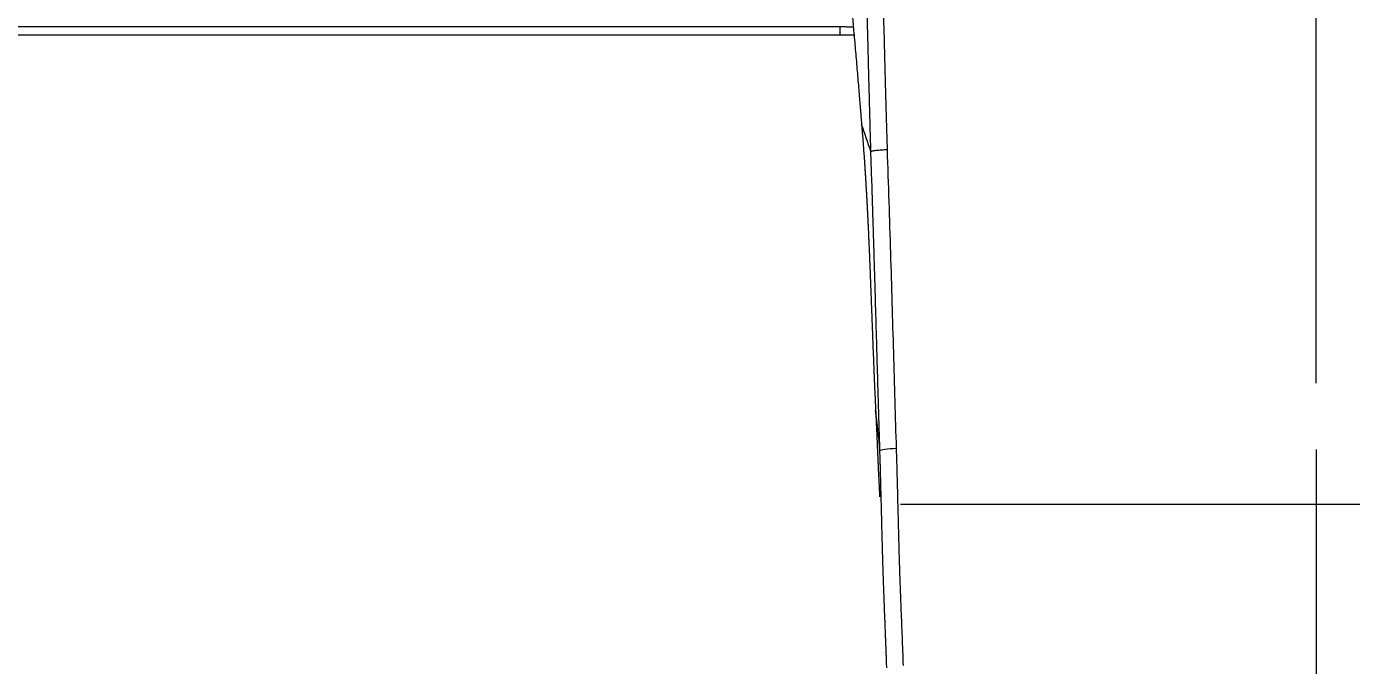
# Model space of a CAD drawing. Extents: x 3349 to 5808, y -3 to 827.
# Drawn here: x 3700.6 to 3780.2, y 187.7 to 226.2 of the extents above; entities that cross this region are included whole.
import ezdxf

# ---------------------------------------------------------------- set-up
doc = ezdxf.new("R2010")
doc.units = 0
doc.header["$LTSCALE"] = 4
doc.header["$MEASUREMENT"] = 0
doc.header["$PDMODE"] = 3
doc.header["$PDSIZE"] = -10
doc.linetypes.add('CENTER2', pattern=[28.575, 19.05, -3.175, 3.175, -3.175])
doc.layers.get('0').update_dxf_attribs({"linetype": 'CONTINUOUS'})
doc.layers.get('DEFPOINTS').update_dxf_attribs({"linetype": 'CONTINUOUS'})
doc.layers.add('1', color=7, linetype='CONTINUOUS')
doc.layers.add('Cneter', color=1, linetype='CENTER2', lineweight=13)
doc.styles.add('Daelim Dimension', font='NanumGothic.ttf')
doc.dimstyles.new('DEFAULT', dxfattribs={"dimscale": 2, "dimtxt": 2, "dimasz": 2, "dimexe": 0, "dimexo": 2, "dimgap": 1, "dimtad": 1, "dimdec": 1, "dimzin": 9, "dimdsep": 46, "dimtxsty": 'Daelim Dimension', "dimcen": 0.5, "dimclrd": 252, "dimclre": 252, "dimclrt": 3, "dimadec": 1, "dimazin": 0, "dimtfac": 1, "dimtdec": 1, "dimtix": 1, "dimtmove": 0, "dimatfit": 3, "dimfxl": 1, "dimtolj": 1, "dimtzin": 1, "dimlwd": 9, "dimlwe": 9, "dimarcsym": 0})

# ---------------------------------------------------------------- blocks, each defined once
blk = doc.blocks.new('*D3')
at = {"color": 5, "lineweight": 9, "ltscale": 0.5, "transparency": 16777216}
for p, q in [((3628.107, 200.737), (3628.107, 153.799)), ((3778.107, 200.737), (3778.107, 153.799)), ((3632.107, 153.799), (3774.107, 153.799))]:
    blk.add_line(p, q, dxfattribs=at)
at = {"color": 5, "ltscale": 0.5, "transparency": 16777216}
for points in [[(3632.107, 154.466), (3632.107, 153.133), (3628.107, 153.799)], [(3774.107, 154.466), (3774.107, 153.133), (3778.107, 153.799)]]:
    blk.add_solid(points, dxfattribs=at)
at = {"layer": 'DEFPOINTS', "color": 0, "ltscale": 0.5, "transparency": 16777216}
for p in [(3628.107, 204.737), (3778.107, 204.737), (3778.107, 153.799)]:
    blk.add_point(p, dxfattribs=at)
at = {"color": 7, "ltscale": 0.5, "transparency": 16777216, "insert": (3703.107, 161.229), "char_height": 10, "attachment_point": 5, "style": 'Daelim Dimension'}
blk.add_mtext('\\A1;150', dxfattribs=at)
blk = doc.blocks.new('*D9')
at = {"color": 5, "lineweight": 9, "ltscale": 0.5, "transparency": 16777216}
for p, q in [((3781.865, 249.555), (3840.657, 270.954)), ((3842.025, 267.195), (3857.758, 223.969)), ((3800.334, 198.812), (3859.126, 220.21))]:
    blk.add_line(p, q, dxfattribs=at)
at = {"color": 5, "ltscale": 0.5, "transparency": 16777216}
for points in [[(3842.652, 267.423), (3841.399, 266.967), (3840.657, 270.954)], [(3858.385, 224.197), (3857.132, 223.741), (3859.126, 220.21)]]:
    blk.add_solid(points, dxfattribs=at)
at = {"layer": 'DEFPOINTS', "color": 0, "ltscale": 0.5, "transparency": 16777216}
for p in [(3778.107, 248.187), (3859.126, 220.21), (3796.576, 197.444)]:
    blk.add_point(p, dxfattribs=at)
at = {"color": 7, "ltscale": 0.5, "transparency": 16777216, "insert": (3856.833, 248.108), "char_height": 10, "attachment_point": 5, "rotation": 290.00006, "style": 'Daelim Dimension'}
blk.add_mtext('\\A1;54', dxfattribs=at)

msp = doc.modelspace()

# ---------------------------------------------------------------- linework, layer by layer
at = {"layer": '1', "color": 7, "linetype": 'Continuous', "lineweight": 13}
for p, q in [((3596.107, 226.187), (3749.482, 226.187)), ((3596.107, 226.187), (3749.482, 226.187)), ((3749.482, 226.187), (3749.482, 225.687)), ((3749.482, 226.187), (3749.482, 225.687))]:
    msp.add_line(p, q, dxfattribs=at)
at = {"layer": '1', "color": 7, "linetype": 'Continuous', "lineweight": 18}
msp.add_line((3596.107, 225.687), (3749.482, 225.687), dxfattribs=at)
msp.add_line((3596.107, 225.687), (3749.482, 225.687), dxfattribs=at)
msp.add_ellipse((3752.894, 200.696), major_axis=(-1, -0.031), ratio=0.101183, start_param=4.709283, end_param=6.250807, dxfattribs=at)
msp.add_ellipse((3752.894, 200.696), major_axis=(-1, -0.031), ratio=0.101183, start_param=4.709283, end_param=6.250807, dxfattribs=at)
for points in [[(3749.07, 238.187), (3749.119, 237.731), (3749.216, 236.851), (3749.348, 235.638), (3749.47, 234.516), (3749.58, 233.486), (3749.679, 232.543), (3749.768, 231.68), (3749.86, 230.772), (3749.953, 229.838), (3750.044, 228.902), (3750.131, 227.981), (3750.214, 227.086), (3750.304, 226.089), (3750.403, 224.965), (3750.504, 223.793), (3750.6, 222.646), (3750.688, 221.588), (3750.735, 221.018), (3750.756, 220.762)], [(3749.07, 238.187), (3749.119, 237.731), (3749.216, 236.851), (3749.348, 235.638), (3749.47, 234.516), (3749.58, 233.486), (3749.679, 232.543), (3749.768, 231.68), (3749.86, 230.772), (3749.953, 229.838), (3750.044, 228.902), (3750.131, 227.981), (3750.214, 227.086), (3750.304, 226.089), (3750.403, 224.965), (3750.504, 223.793), (3750.6, 222.646), (3750.688, 221.588), (3750.735, 221.018), (3750.756, 220.762)], [(3749.482, 225.687), (3749.757, 225.687), (3750.044, 225.687), (3750.34, 225.687)], [(3749.482, 225.687), (3749.759, 225.687), (3750.046, 225.687), (3750.343, 225.687)], [(3751.353, 218.664), (3751.166, 219.21), (3750.98, 219.756), (3750.794, 220.301)], [(3751.353, 218.664), (3751.166, 219.21), (3750.98, 219.756), (3750.794, 220.301)], [(3751.894, 200.669), (3751.828, 201.476), (3751.741, 202.283), (3751.637, 203.089)], [(3751.894, 200.669), (3751.828, 201.476), (3751.741, 202.283), (3751.637, 203.089)]]:
    msp.add_open_spline(points, degree=3, dxfattribs=at)
at = {"layer": '1', "color": 7, "linetype": 'Continuous', "lineweight": 13}
for points, knots in [([(3751.353, 218.664), (3751.349, 218.785), (3751.342, 219.042), (3751.33, 219.453), (3751.318, 219.915), (3751.303, 220.428), (3751.288, 220.99), (3751.272, 221.604), (3751.258, 222.128), (3751.242, 222.722), (3751.221, 223.541), (3751.188, 224.882), (3751.155, 226.206), (3751.128, 227.335), (3751.11, 228.096), (3751.093, 228.853), (3751.075, 229.604), (3751.058, 230.35), (3751.041, 231.092), (3751.024, 231.851), (3751.006, 232.664), (3750.986, 233.567), (3750.964, 234.575), (3750.94, 235.686), (3750.915, 236.902), (3750.897, 237.747), (3750.888, 238.187)], [0, 0, 0, 0, 0.018468, 0.039528, 0.063177, 0.089413, 0.118234, 0.149638, 0.183625, 0.198844, 0.240803, 0.309489, 0.404904, 0.444137, 0.483117, 0.521847, 0.560327, 0.598559, 0.636546, 0.674291, 0.715246, 0.761524, 0.813137, 0.870088, 0.932377, 1, 1, 1, 1]), ([(3751.353, 218.664), (3751.349, 218.785), (3751.342, 219.042), (3751.33, 219.453), (3751.318, 219.915), (3751.303, 220.428), (3751.288, 220.99), (3751.272, 221.604), (3751.258, 222.128), (3751.242, 222.722), (3751.221, 223.541), (3751.188, 224.882), (3751.155, 226.206), (3751.128, 227.335), (3751.11, 228.096), (3751.093, 228.853), (3751.075, 229.604), (3751.058, 230.35), (3751.041, 231.092), (3751.024, 231.851), (3751.006, 232.664), (3750.986, 233.567), (3750.964, 234.575), (3750.94, 235.686), (3750.915, 236.902), (3750.897, 237.747), (3750.888, 238.187)], [0, 0, 0, 0, 0.018468, 0.039528, 0.063177, 0.089413, 0.118234, 0.149638, 0.183625, 0.198844, 0.240803, 0.309489, 0.404904, 0.444137, 0.483117, 0.521847, 0.560327, 0.598559, 0.636546, 0.674291, 0.715246, 0.761524, 0.813137, 0.870088, 0.932377, 1, 1, 1, 1]), ([(3749.482, 226.187), (3749.502, 226.186), (3749.543, 226.185), (3749.605, 226.183), (3749.666, 226.182), (3749.728, 226.18), (3749.79, 226.178), (3749.851, 226.176), (3749.913, 226.174), (3749.975, 226.172), (3750.037, 226.17), (3750.099, 226.168), (3750.161, 226.166), (3750.223, 226.165), (3750.269, 226.163), (3750.295, 226.162), (3750.299, 226.162)], [0, 0, 0, 0, 0.075105, 0.150299, 0.22558, 0.30095, 0.376406, 0.45195, 0.527581, 0.603299, 0.679103, 0.754993, 0.83097, 0.907032, 0.98318, 1, 1, 1, 1]), ([(3749.482, 226.187), (3749.502, 226.186), (3749.543, 226.185), (3749.605, 226.183), (3749.666, 226.182), (3749.728, 226.18), (3749.79, 226.178), (3749.851, 226.176), (3749.913, 226.174), (3749.975, 226.172), (3750.037, 226.17), (3750.099, 226.168), (3750.161, 226.166), (3750.223, 226.165), (3750.269, 226.163), (3750.295, 226.162), (3750.299, 226.162)], [0, 0, 0, 0, 0.075105, 0.150299, 0.22558, 0.30095, 0.376406, 0.45195, 0.527581, 0.603299, 0.679103, 0.754993, 0.83097, 0.907032, 0.98318, 1, 1, 1, 1]), ([(3750.794, 220.301), (3750.799, 220.244), (3750.809, 220.128), (3750.823, 219.952), (3750.838, 219.772), (3750.853, 219.588), (3750.867, 219.401), (3750.882, 219.21), (3750.897, 219.015), (3750.911, 218.817), (3750.926, 218.615), (3750.941, 218.409), (3750.955, 218.2), (3750.97, 217.986), (3750.984, 217.769), (3750.998, 217.549), (3751.013, 217.324), (3751.027, 217.096), (3751.041, 216.864), (3751.055, 216.629), (3751.069, 216.389), (3751.083, 216.146), (3751.097, 215.899), (3751.11, 215.649), (3751.124, 215.395), (3751.137, 215.137), (3751.151, 214.875), (3751.164, 214.609), (3751.177, 214.34), (3751.19, 214.067), (3751.203, 213.791), (3751.216, 213.51), (3751.228, 213.226), (3751.241, 212.938), (3751.253, 212.647), (3751.266, 212.351), (3751.29, 211.773), (3751.322, 210.956), (3751.361, 209.946), (3751.393, 209.067), (3751.421, 208.319), (3751.445, 207.675), (3751.467, 207.096), (3751.489, 206.543), (3751.51, 206.005), (3751.531, 205.482), (3751.552, 204.974), (3751.573, 204.482), (3751.595, 204.004), (3751.616, 203.542), (3751.63, 203.239), (3751.637, 203.089)], [0, 0, 0, 0, 0.010032, 0.020279, 0.030741, 0.041419, 0.052311, 0.063419, 0.074742, 0.086281, 0.098035, 0.110004, 0.122189, 0.13459, 0.147206, 0.160038, 0.173086, 0.186349, 0.199829, 0.213524, 0.227436, 0.241563, 0.255907, 0.270466, 0.285243, 0.300235, 0.315444, 0.330869, 0.346511, 0.362369, 0.378444, 0.394736, 0.411244, 0.427969, 0.444911, 0.46207, 0.479445, 0.545744, 0.604425, 0.655483, 0.698912, 0.734709, 0.767691, 0.799797, 0.831027, 0.861382, 0.89086, 0.919462, 0.947185, 0.974032, 1, 1, 1, 1]), ([(3750.794, 220.301), (3750.799, 220.244), (3750.809, 220.128), (3750.823, 219.952), (3750.838, 219.772), (3750.853, 219.588), (3750.867, 219.401), (3750.882, 219.21), (3750.897, 219.015), (3750.911, 218.817), (3750.926, 218.615), (3750.941, 218.409), (3750.955, 218.2), (3750.97, 217.986), (3750.984, 217.769), (3750.998, 217.549), (3751.013, 217.324), (3751.027, 217.096), (3751.041, 216.864), (3751.055, 216.629), (3751.069, 216.389), (3751.083, 216.146), (3751.097, 215.899), (3751.11, 215.649), (3751.124, 215.395), (3751.137, 215.137), (3751.151, 214.875), (3751.164, 214.609), (3751.177, 214.34), (3751.19, 214.067), (3751.203, 213.791), (3751.216, 213.51), (3751.228, 213.226), (3751.241, 212.938), (3751.253, 212.647), (3751.266, 212.351), (3751.29, 211.773), (3751.322, 210.956), (3751.361, 209.946), (3751.393, 209.067), (3751.421, 208.319), (3751.445, 207.675), (3751.467, 207.096), (3751.489, 206.543), (3751.51, 206.005), (3751.531, 205.482), (3751.552, 204.974), (3751.573, 204.482), (3751.595, 204.004), (3751.616, 203.542), (3751.63, 203.239), (3751.637, 203.089)], [0, 0, 0, 0, 0.010032, 0.020279, 0.030741, 0.041419, 0.052311, 0.063419, 0.074742, 0.086281, 0.098035, 0.110004, 0.122189, 0.13459, 0.147206, 0.160038, 0.173086, 0.186349, 0.199829, 0.213524, 0.227436, 0.241563, 0.255907, 0.270466, 0.285243, 0.300235, 0.315444, 0.330869, 0.346511, 0.362369, 0.378444, 0.394736, 0.411244, 0.427969, 0.444911, 0.46207, 0.479445, 0.545744, 0.604425, 0.655483, 0.698912, 0.734709, 0.767691, 0.799797, 0.831027, 0.861382, 0.89086, 0.919462, 0.947185, 0.974032, 1, 1, 1, 1]), ([(3751.894, 200.669), (3751.89, 200.827), (3751.88, 201.148), (3751.865, 201.641), (3751.85, 202.153), (3751.834, 202.684), (3751.818, 203.235), (3751.801, 203.806), (3751.784, 204.396), (3751.765, 205.05), (3751.738, 205.999), (3751.696, 207.477), (3751.65, 209.055), (3751.609, 210.483), (3751.578, 211.512), (3751.548, 212.51), (3751.519, 213.479), (3751.49, 214.417), (3751.462, 215.325), (3751.434, 216.203), (3751.406, 217.05), (3751.379, 217.867), (3751.361, 218.402), (3751.353, 218.664)], [0, 0, 0, 0, 0.026278, 0.053643, 0.082095, 0.111635, 0.142262, 0.173976, 0.206779, 0.24067, 0.282939, 0.365077, 0.487117, 0.545969, 0.603142, 0.658634, 0.712446, 0.764576, 0.815025, 0.863793, 0.910878, 0.95628, 1, 1, 1, 1]), ([(3751.894, 200.669), (3751.89, 200.827), (3751.88, 201.148), (3751.865, 201.641), (3751.85, 202.153), (3751.834, 202.684), (3751.818, 203.235), (3751.801, 203.806), (3751.784, 204.396), (3751.765, 205.05), (3751.738, 205.999), (3751.696, 207.477), (3751.65, 209.055), (3751.609, 210.483), (3751.578, 211.512), (3751.548, 212.51), (3751.519, 213.479), (3751.49, 214.417), (3751.462, 215.325), (3751.434, 216.203), (3751.406, 217.05), (3751.379, 217.867), (3751.361, 218.402), (3751.353, 218.664)], [0, 0, 0, 0, 0.026278, 0.053643, 0.082095, 0.111635, 0.142262, 0.173976, 0.206779, 0.24067, 0.282939, 0.365077, 0.487117, 0.545969, 0.603142, 0.658634, 0.712446, 0.764576, 0.815025, 0.863793, 0.910878, 0.95628, 1, 1, 1, 1]), ([(3751.637, 203.089), (3751.64, 203.032), (3751.646, 202.917), (3751.654, 202.743), (3751.662, 202.567), (3751.671, 202.389), (3751.679, 202.209), (3751.687, 202.025), (3751.696, 201.839), (3751.704, 201.65), (3751.713, 201.456), (3751.721, 201.259), (3751.73, 201.057), (3751.739, 200.85), (3751.748, 200.637), (3751.758, 200.417), (3751.768, 200.19), (3751.778, 199.956), (3751.792, 199.635), (3751.811, 199.222), (3751.835, 198.709), (3751.855, 198.29), (3751.869, 198.018), (3751.873, 197.926), (3751.874, 197.902)], [0, 0, 0, 0, 0.033169, 0.066702, 0.100625, 0.134971, 0.169781, 0.205103, 0.240993, 0.277516, 0.314748, 0.35277, 0.391679, 0.431579, 0.472586, 0.51483, 0.558452, 0.603607, 0.650464, 0.743978, 0.842466, 0.94683, 0.986488, 1, 1, 1, 1]), ([(3751.637, 203.089), (3751.64, 203.032), (3751.646, 202.917), (3751.654, 202.743), (3751.662, 202.567), (3751.671, 202.389), (3751.679, 202.209), (3751.687, 202.025), (3751.696, 201.839), (3751.704, 201.65), (3751.713, 201.456), (3751.721, 201.259), (3751.73, 201.057), (3751.739, 200.85), (3751.748, 200.637), (3751.758, 200.417), (3751.768, 200.19), (3751.778, 199.956), (3751.792, 199.635), (3751.811, 199.222), (3751.835, 198.709), (3751.855, 198.29), (3751.869, 198.018), (3751.873, 197.926), (3751.874, 197.902)], [0, 0, 0, 0, 0.033169, 0.066702, 0.100625, 0.134971, 0.169781, 0.205103, 0.240993, 0.277516, 0.314748, 0.35277, 0.391679, 0.431579, 0.472586, 0.51483, 0.558452, 0.603607, 0.650464, 0.743978, 0.842466, 0.94683, 0.986488, 1, 1, 1, 1])]:
    msp.add_open_spline(points, degree=3, knots=knots, dxfattribs=at)
for points in [[(3752.347, 218.786), (3752.331, 219.33), (3752.297, 220.472), (3752.245, 222.335), (3752.19, 224.384), (3752.132, 226.641), (3752.072, 229.134), (3752.007, 231.887), (3751.938, 234.925), (3751.891, 237.136), (3751.867, 238.288)], [(3752.347, 218.786), (3752.331, 219.33), (3752.297, 220.472), (3752.245, 222.335), (3752.19, 224.384), (3752.132, 226.641), (3752.072, 229.134), (3752.007, 231.887), (3751.938, 234.925), (3751.891, 237.136), (3751.867, 238.288)], [(3750.756, 220.762), (3750.769, 220.608), (3750.782, 220.455), (3750.794, 220.301)], [(3750.756, 220.762), (3750.769, 220.608), (3750.782, 220.455), (3750.794, 220.301)], [(3752.894, 200.797), (3752.835, 202.696), (3752.724, 206.561), (3752.552, 212.538), (3752.42, 216.679), (3752.347, 218.786)], [(3752.894, 200.797), (3752.835, 202.696), (3752.724, 206.561), (3752.552, 212.538), (3752.42, 216.679), (3752.347, 218.786)], [(3753.305, 187.75), (3753.286, 188.345), (3753.243, 189.49), (3753.18, 191.07), (3753.124, 192.533), (3753.079, 193.88), (3753.044, 195.096), (3753.012, 196.333), (3752.978, 197.716), (3752.94, 199.187), (3752.91, 200.248), (3752.894, 200.797)], [(3753.305, 187.75), (3753.286, 188.345), (3753.243, 189.49), (3753.18, 191.07), (3753.124, 192.533), (3753.079, 193.88), (3753.044, 195.096), (3753.012, 196.333), (3752.978, 197.716), (3752.94, 199.187), (3752.91, 200.248), (3752.894, 200.797)]]:
    msp.add_open_spline(points, degree=3, dxfattribs=at)
at = {"layer": '1', "color": 7, "linetype": 'Continuous', "lineweight": 18}
for points, knots in [([(3751.353, 218.664), (3751.358, 218.67), (3751.369, 218.676), (3751.401, 218.689), (3751.423, 218.695), (3751.477, 218.708), (3751.51, 218.715), (3751.587, 218.728), (3751.63, 218.734), (3751.725, 218.745), (3751.777, 218.751), (3751.885, 218.761), (3751.942, 218.765), (3752.058, 218.773), (3752.117, 218.776), (3752.233, 218.782), (3752.291, 218.784), (3752.347, 218.786)], [0, 0, 0, 0, 0.125, 0.125, 0.25, 0.25, 0.375, 0.375, 0.5, 0.5, 0.625, 0.625, 0.75, 0.75, 0.875, 0.875, 1, 1, 1, 1]), ([(3751.353, 218.664), (3751.358, 218.67), (3751.369, 218.676), (3751.401, 218.689), (3751.423, 218.695), (3751.477, 218.708), (3751.51, 218.715), (3751.587, 218.728), (3751.63, 218.734), (3751.725, 218.745), (3751.777, 218.751), (3751.885, 218.761), (3751.942, 218.765), (3752.058, 218.773), (3752.117, 218.776), (3752.233, 218.782), (3752.291, 218.784), (3752.347, 218.786)], [0, 0, 0, 0, 0.125, 0.125, 0.25, 0.25, 0.375, 0.375, 0.5, 0.5, 0.625, 0.625, 0.75, 0.75, 0.875, 0.875, 1, 1, 1, 1]), ([(3752.306, 187.613), (3752.304, 187.683), (3752.299, 187.826), (3752.292, 188.044), (3752.284, 188.27), (3752.275, 188.504), (3752.267, 188.744), (3752.257, 188.993), (3752.247, 189.249), (3752.237, 189.513), (3752.226, 189.785), (3752.215, 190.067), (3752.204, 190.357), (3752.192, 190.657), (3752.179, 190.968), (3752.164, 191.367), (3752.146, 191.837), (3752.127, 192.361), (3752.11, 192.846), (3752.095, 193.29), (3752.082, 193.689), (3752.071, 194.04), (3752.059, 194.45), (3752.045, 194.966), (3752.027, 195.64), (3752.008, 196.413), (3751.99, 197.128), (3751.975, 197.737), (3751.963, 198.195), (3751.952, 198.616), (3751.942, 198.999), (3751.933, 199.342), (3751.924, 199.646), (3751.917, 199.911), (3751.91, 200.137), (3751.905, 200.324), (3751.9, 200.473), (3751.897, 200.583), (3751.895, 200.645), (3751.894, 200.669)], [0, 0, 0, 0, 0.016152, 0.032884, 0.050188, 0.068062, 0.086507, 0.105529, 0.12514, 0.145357, 0.166207, 0.18772, 0.209938, 0.232914, 0.256709, 0.281396, 0.324495, 0.364648, 0.401814, 0.435838, 0.466492, 0.493499, 0.516564, 0.560571, 0.612107, 0.671377, 0.738348, 0.776261, 0.811421, 0.843703, 0.873026, 0.899346, 0.922646, 0.942931, 0.960222, 0.974544, 0.985929, 0.994406, 1, 1, 1, 1]), ([(3752.306, 187.613), (3752.304, 187.683), (3752.299, 187.826), (3752.292, 188.044), (3752.284, 188.27), (3752.275, 188.504), (3752.267, 188.744), (3752.257, 188.993), (3752.247, 189.249), (3752.237, 189.513), (3752.226, 189.785), (3752.215, 190.067), (3752.204, 190.357), (3752.192, 190.657), (3752.179, 190.968), (3752.164, 191.367), (3752.146, 191.837), (3752.127, 192.361), (3752.11, 192.846), (3752.095, 193.29), (3752.082, 193.689), (3752.071, 194.04), (3752.059, 194.45), (3752.045, 194.966), (3752.027, 195.64), (3752.008, 196.413), (3751.99, 197.128), (3751.975, 197.737), (3751.963, 198.195), (3751.952, 198.616), (3751.942, 198.999), (3751.933, 199.342), (3751.924, 199.646), (3751.917, 199.911), (3751.91, 200.137), (3751.905, 200.324), (3751.9, 200.473), (3751.897, 200.583), (3751.895, 200.645), (3751.894, 200.669)], [0, 0, 0, 0, 0.016152, 0.032884, 0.050188, 0.068062, 0.086507, 0.105529, 0.12514, 0.145357, 0.166207, 0.18772, 0.209938, 0.232914, 0.256709, 0.281396, 0.324495, 0.364648, 0.401814, 0.435838, 0.466492, 0.493499, 0.516564, 0.560571, 0.612107, 0.671377, 0.738348, 0.776261, 0.811421, 0.843703, 0.873026, 0.899346, 0.922646, 0.942931, 0.960222, 0.974544, 0.985929, 0.994406, 1, 1, 1, 1])]:
    msp.add_open_spline(points, degree=3, knots=knots, dxfattribs=at)
at = {"layer": 'Cneter', "lineweight": 5, "ltscale": 0.5}
for p, q in [((3778.107, 204.737), (3778.107, 291.637)), ((3840.026, 197.444), (3753.126, 197.444))]:
    msp.add_line(p, q, dxfattribs=at)

# ---------------------------------------------------------------- dimensions: what is measured, and where the dimension line sits
at = {"color": 5, "ltscale": 0.5}
dim = msp.add_aligned_dim(p1=(3778.107, 248.187), p2=(3796.576, 197.444), distance=66.565, dimstyle='DEFAULT', override={"dimtxt": 5, "dimclrd": 5, "dimclre": 5, "dimclrt": 7}, dxfattribs=at)
dim.commit()
dim.dimension.update_dxf_attribs({"geometry": '*D9', "text_midpoint": (3856.833, 248.108)})
dim = msp.add_linear_dim(base=(3778.107, 153.799), p1=(3628.107, 204.737), p2=(3778.107, 204.737), dimstyle='DEFAULT', override={"dimtxt": 5, "dimclrd": 5, "dimclre": 5, "dimclrt": 7}, dxfattribs=at)
dim.commit()
dim.dimension.update_dxf_attribs({"geometry": '*D3', "text_midpoint": (3703.107, 161.229)})

doc.saveas('drawing.dxf')
